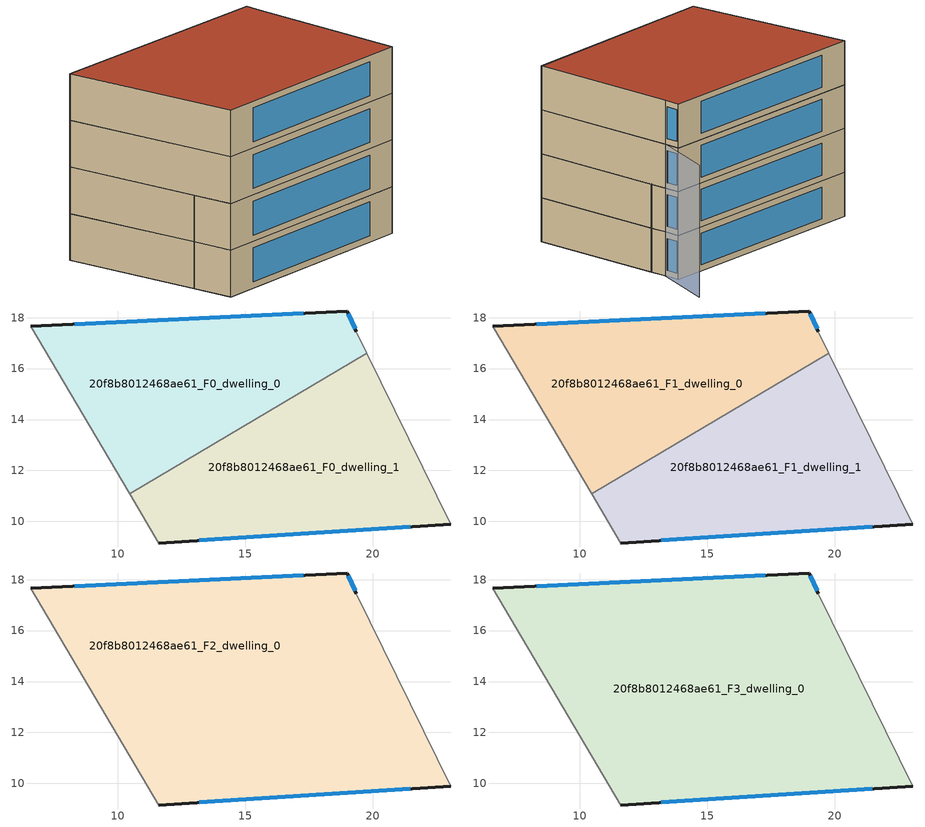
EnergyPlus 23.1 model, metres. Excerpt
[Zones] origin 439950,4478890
20f8b8012468ae61_F0_dwelling_0
 floor ground (EU_floor_Construction): 19.78,16.6 19.36,17.45 19,18.26 6.58,17.66 10.46,11.09 z0
 wall outside (EU_wall_Construction): 6.58,17.66 19,18.26 19.36,17.45 z0:3
 wall adiabatic (EU_wall_Construction): 10.46,11.09 6.58,17.66 / 19.36,17.45 19.78,16.6 z0:3
 wall to 20f8b8012468ae61_F0_dwelling_1 (EU_wall_Construction): 19.78,16.6 10.46,11.09 z0:3
 window (EU_Window_Construction): 8.3,17.75 17.27,18.18 / 19.05,18.15 19.31,17.56 z0.42:2.58
20f8b8012468ae61_F0_dwelling_1
 floor ground (EU_floor_Construction): 23.07,9.89 19.78,16.6 10.46,11.09 11.61,9.15 z0
 wall outside (EU_wall_Construction): 23.07,9.89 11.61,9.15 z0:3
 wall adiabatic (EU_wall_Construction): 19.78,16.6 23.07,9.89 / 11.61,9.15 10.46,11.09 z0:3
 window (EU_Window_Construction): 21.48,9.79 13.2,9.25 z0.42:2.58
20f8b8012468ae61_F1_dwelling_0
 floor to 20f8b8012468ae61_F0_dwelling_0 (EU_floor_Construction): 19.78,16.6 19.36,17.45 19,18.26 6.58,17.66 10.46,11.09 z3
 wall outside (EU_wall_Construction): 6.58,17.66 19,18.26 19.36,17.45 z3:6
 wall adiabatic (EU_wall_Construction): 10.46,11.09 6.58,17.66 / 19.36,17.45 19.78,16.6 z3:6
 wall to 20f8b8012468ae61_F1_dwelling_1 (EU_wall_Construction): 19.78,16.6 10.46,11.09 z3:6
 window (EU_Window_Construction): 8.3,17.75 17.27,18.18 / 19.05,18.15 19.31,17.56 z3.42:5.58
20f8b8012468ae61_F1_dwelling_1
 floor to 20f8b8012468ae61_F0_dwelling_1 (EU_floor_Construction): 23.07,9.89 19.78,16.6 10.46,11.09 11.61,9.15 z3
 wall outside (EU_wall_Construction): 23.07,9.89 11.61,9.15 z3:6
 wall adiabatic (EU_wall_Construction): 19.78,16.6 23.07,9.89 / 11.61,9.15 10.46,11.09 z3:6
 window (EU_Window_Construction): 21.48,9.79 13.2,9.25 z3.42:5.58
20f8b8012468ae61_F2_dwelling_0
 floor to 20f8b8012468ae61_F1_dwelling_0 (EU_floor_Construction): 19.78,16.6 19.36,17.45 19,18.26 6.58,17.66 10.46,11.09 z6
 floor to 20f8b8012468ae61_F1_dwelling_1 (EU_floor_Construction): 23.07,9.89 19.78,16.6 10.46,11.09 11.61,9.15 z6
 wall outside (EU_wall_Construction): 23.07,9.89 11.61,9.15 / 6.58,17.66 19,18.26 19.36,17.45 z6:9
 wall adiabatic (EU_wall_Construction): 11.61,9.15 6.58,17.66 / 19.36,17.45 23.07,9.89 z6:9
 window (EU_Window_Construction): 21.48,9.79 13.2,9.25 / 8.3,17.75 17.27,18.18 / 19.05,18.15 19.31,17.56 z6.42:8.58
20f8b8012468ae61_F3_dwelling_0
 floor to 20f8b8012468ae61_F2_dwelling_0 (EU_floor_Construction): 23.07,9.89 19.36,17.45 19,18.26 6.58,17.66 11.61,9.15 z9
 wall outside (EU_wall_Construction): 23.07,9.89 11.61,9.15 / 6.58,17.66 19,18.26 19.36,17.45 z9:12
 wall adiabatic (EU_wall_Construction): 11.61,9.15 6.58,17.66 / 19.36,17.45 23.07,9.89 z9:12
 window (EU_Window_Construction): 21.48,9.79 13.2,9.25 / 8.3,17.75 17.27,18.18 / 19.05,18.15 19.31,17.56 z9.42:11.58
 roof outside (EU_roof_Construction): 19.36,17.45 23.07,9.89 11.61,9.15 6.58,17.66 19,18.26 z12
shading: 19.88,9.68 19.15,20.66 z0:9
[Building]
EU S2 Campaign: North Axis=0; Terrain=City; Solar Distribution=FullExterior
[Site:Location]
Madrid: Latitude=40.5; Longitude=-3.5; Time Zone=1; Elevation=609
[SizingPeriod:WeatherFileDays]
AnnualSizingPeriod: Begin Month=1; Begin Day of Month=1; End Month=12; End Day of Month=31; Day of Week for Start Day=Monday; Use Weather File Daylight Saving Period=No; Use Weather File Rain and Snow Indicators=No
[MATERIAL]
EU_InternalMass_Material: Roughness=MediumRough; Thickness=0.1; Conductivity=1; Density=1800; Specific Heat=900; Thermal Absorptance=0.9; Solar Absorptance=0.7; Visible Absorptance=0.7
[MATERIAL:NOMASS] Roughness=MediumRough; Thermal Absorptance=0.9; Solar Absorptance=0.7; Visible Absorptance=0.7
Name | Thermal Resistance
EU_wall_NoMass | 1.60022
EU_roof_NoMass | 1.57597
EU_floor_NoMass | 0.470652
[WINDOWMATERIAL:SIMPLEGLAZINGSYSTEM]
EU_Window_SimpleGlazing: UFactor=3.28802; Solar Heat Gain Coefficient=0.85; Visible Transmittance=0.85
[CONSTRUCTION]
EU_wall_Construction: EU_wall_NoMass
EU_roof_Construction: EU_roof_NoMass
EU_floor_Construction: EU_floor_NoMass
EU_InternalMass_Construction: EU_InternalMass_Material
EU_Window_Construction: EU_Window_SimpleGlazing
[ZONE] Type=1; Multiplier=1; Ceiling Height=autocalculate; Floor Area=autocalculate; Part of Total Floor Area=Yes
Name | Volume
20f8b8012468ae61_F0_dwelling_0; 20f8b8012468ae61_F1_dwelling_0 | 155.543
20f8b8012468ae61_F2_dwelling_0 | 311.081
20f8b8012468ae61_F3_dwelling_0 | 311.095
20f8b8012468ae61_F0_dwelling_1 | 155.539
20f8b8012468ae61_F1_dwelling_1 | 155.538
[INTERNALMASS] Construction=EU_InternalMass_Construction
Name | Zone or ZoneList | Surface Area
20f8b8012468ae61_F0_dwelling_0_EU_InternalMass | 20f8b8012468ae61_F0_dwelling_0 | 51.8476
20f8b8012468ae61_F0_dwelling_1_EU_InternalMass | 20f8b8012468ae61_F0_dwelling_1 | 51.8461
20f8b8012468ae61_F1_dwelling_0_EU_InternalMass | 20f8b8012468ae61_F1_dwelling_0 | 51.8476
20f8b8012468ae61_F1_dwelling_1_EU_InternalMass | 20f8b8012468ae61_F1_dwelling_1 | 51.8461
20f8b8012468ae61_F2_dwelling_0_EU_InternalMass | 20f8b8012468ae61_F2_dwelling_0 | 103.698
20f8b8012468ae61_F3_dwelling_0_EU_InternalMass | 20f8b8012468ae61_F3_dwelling_0 | 103.698
[OTHEREQUIPMENT] Fuel Type=Electricity; Design Level Calculation Method=Watts/Area; Power per Zone Floor Area=1; Fraction Latent=0; Fraction Radiant=0; Fraction Lost=0; Carbon Dioxide Generation Rate=0; EndUse Subcategory=EU_Step8_InternalGains
Name | Zone or ZoneList or Space or SpaceList | Schedule
EU_Step8_InternalGain_20f8b8012468ae61_F0_dwelling_0_f000 | 20f8b8012468ae61_F0_dwelling_0 | EU_Step8_GainSchedule_20f8b8012468ae61_F0_dwelling_0_f000
EU_Step8_InternalGain_20f8b8012468ae61_F0_dwelling_1_f000 | 20f8b8012468ae61_F0_dwelling_1 | EU_Step8_GainSchedule_20f8b8012468ae61_F0_dwelling_1_f000
EU_Step8_InternalGain_20f8b8012468ae61_F1_dwelling_0_f000 | 20f8b8012468ae61_F1_dwelling_0 | EU_Step8_GainSchedule_20f8b8012468ae61_F1_dwelling_0_f000
EU_Step8_InternalGain_20f8b8012468ae61_F1_dwelling_1_f000 | 20f8b8012468ae61_F1_dwelling_1 | EU_Step8_GainSchedule_20f8b8012468ae61_F1_dwelling_1_f000
EU_Step8_InternalGain_20f8b8012468ae61_F2_dwelling_0_f000 | 20f8b8012468ae61_F2_dwelling_0 | EU_Step8_GainSchedule_20f8b8012468ae61_F2_dwelling_0_f000
EU_Step8_InternalGain_20f8b8012468ae61_F3_dwelling_0_f000 | 20f8b8012468ae61_F3_dwelling_0 | EU_Step8_GainSchedule_20f8b8012468ae61_F3_dwelling_0_f000
[ZONEVENTILATION:DESIGNFLOWRATE] Schedule=EU_AlwaysOn; Design Flow Rate Calculation Method=AirChanges/Hour; Air Changes per Hour=0.480704; Ventilation Type=Natural; Fan Pressure Rise=0; Fan Total Efficiency=1; Constant Term Coefficient=1; Temperature Term Coefficient=0; Velocity Term Coefficient=0; Velocity Squared Term Coefficient=0; Minimum Indoor Temperature=-100; Maximum Indoor Temperature=100; Delta Temperature=-100; Minimum Outdoor Temperature=-100; Maximum Outdoor Temperature=100; Maximum Wind Speed=40
Name | Zone or ZoneList or Space or SpaceList
EU_ConstantAir_20f8b8012468ae61_F0_dwelling_0 | 20f8b8012468ae61_F0_dwelling_0
EU_ConstantAir_20f8b8012468ae61_F0_dwelling_1 | 20f8b8012468ae61_F0_dwelling_1
EU_ConstantAir_20f8b8012468ae61_F1_dwelling_0 | 20f8b8012468ae61_F1_dwelling_0
EU_ConstantAir_20f8b8012468ae61_F1_dwelling_1 | 20f8b8012468ae61_F1_dwelling_1
EU_ConstantAir_20f8b8012468ae61_F2_dwelling_0 | 20f8b8012468ae61_F2_dwelling_0
EU_ConstantAir_20f8b8012468ae61_F3_dwelling_0 | 20f8b8012468ae61_F3_dwelling_0
[HVACTEMPLATE:THERMOSTAT] Constant Heating Setpoint=20; Constant Cooling Setpoint=50
EU_HeatOnly_20f8b8012468ae61_F0_dwelling_0; EU_HeatOnly_20f8b8012468ae61_F0_dwelling_1; EU_HeatOnly_20f8b8012468ae61_F1_dwelling_0; EU_HeatOnly_20f8b8012468ae61_F1_dwelling_1; EU_HeatOnly_20f8b8012468ae61_F2_dwelling_0; EU_HeatOnly_20f8b8012468ae61_F3_dwelling_0
[HVACTEMPLATE:ZONE:IDEALLOADSAIRSYSTEM] System Availability Schedule=EU_AlwaysOn; Maximum Heating Supply Air Temperature=50; Minimum Cooling Supply Air Temperature=13; Maximum Heating Supply Air Humidity Ratio=0.0156; Minimum Cooling Supply Air Humidity Ratio=0.0077; Heating Limit=NoLimit; Cooling Limit=NoLimit; Heating Availability Schedule=EU_AlwaysOn; Cooling Availability Schedule=EU_CoolingOff; Dehumidification Control Type=ConstantSensibleHeatRatio; Cooling Sensible Heat Ratio=0.7; Dehumidification Setpoint=60; Humidification Control Type=None; Humidification Setpoint=30; Outdoor Air Method=None; Outdoor Air Flow Rate per Person=0.00944; Outdoor Air Flow Rate per Zone Floor Area=0; Outdoor Air Flow Rate per Zone=0; Demand Controlled Ventilation Type=None; Outdoor Air Economizer Type=NoEconomizer; Heat Recovery Type=None; Sensible Heat Recovery Effectiveness=0.7; Latent Heat Recovery Effectiveness=0.65
Name | Template Thermostat
20f8b8012468ae61_F0_dwelling_0 | EU_HeatOnly_20f8b8012468ae61_F0_dwelling_0
20f8b8012468ae61_F0_dwelling_1 | EU_HeatOnly_20f8b8012468ae61_F0_dwelling_1
20f8b8012468ae61_F1_dwelling_0 | EU_HeatOnly_20f8b8012468ae61_F1_dwelling_0
20f8b8012468ae61_F1_dwelling_1 | EU_HeatOnly_20f8b8012468ae61_F1_dwelling_1
20f8b8012468ae61_F2_dwelling_0 | EU_HeatOnly_20f8b8012468ae61_F2_dwelling_0
20f8b8012468ae61_F3_dwelling_0 | EU_HeatOnly_20f8b8012468ae61_F3_dwelling_0
[SIZING:ZONE] Zone Cooling Design Supply Air Temperature Input Method=SupplyAirTemperature; Zone Cooling Design Supply Air Temperature=13; Zone Heating Design Supply Air Temperature Input Method=SupplyAirTemperature; Zone Heating Design Supply Air Temperature=50; Zone Cooling Design Supply Air Humidity Ratio=0.008; Zone Heating Design Supply Air Humidity Ratio=0.008; Cooling Design Air Flow Method=DesignDay; Cooling Design Air Flow Rate=0; Cooling Minimum Air Flow per Zone Floor Area=0.000762; Cooling Minimum Air Flow=0; Cooling Minimum Air Flow Fraction=0.2; Heating Design Air Flow Method=DesignDay; Heating Design Air Flow Rate=0; Heating Maximum Air Flow per Zone Floor Area=0.002032; Heating Maximum Air Flow=0.141576; Heating Maximum Air Flow Fraction=0.3; Account for Dedicated Outdoor Air System=No; Dedicated Outdoor Air System Control Strategy=NeutralSupplyAir; Dedicated Outdoor Air Low Setpoint Temperature for Design=autosize; Dedicated Outdoor Air High Setpoint Temperature for Design=autosize; Zone Load Sizing Method=Sensible Load Only No Latent Load; Zone Latent Cooling Design Supply Air Humidity Ratio Input Method=HumidityRatioDifference; Zone Cooling Design Supply Air Humidity Ratio Difference=0.005; Zone Latent Heating Design Supply Air Humidity Ratio Input Method=HumidityRatioDifference; Zone Humidification Design Supply Air Humidity Ratio Difference=0.005
20f8b8012468ae61_F0_dwelling_0; 20f8b8012468ae61_F0_dwelling_1; 20f8b8012468ae61_F1_dwelling_0; 20f8b8012468ae61_F1_dwelling_1; 20f8b8012468ae61_F2_dwelling_0; 20f8b8012468ae61_F3_dwelling_0
[SCHEDULE:CONSTANT]
Name | Hourly Value
EU_AlwaysOn | 1
EU_CoolingOff | 0
[SCHEDULE:FILE] Column Number=1; Rows to Skip at Top=0; Number of Hours of Data=8760; Column Separator=Comma; Interpolate to Timestep=No; Minutes per Item=60; Adjust Schedule for Daylight Savings=Yes
Name | File
EU_Step8_GainSchedule_20f8b8012468ae61_F0_dwelling_0_f000 | ../../schedules/20f8b8012468ae61/20f8b8012468ae61_F0_dwelling_0_f000_gain.csv
EU_Step8_GainSchedule_20f8b8012468ae61_F0_dwelling_1_f000 | ../../schedules/20f8b8012468ae61/20f8b8012468ae61_F0_dwelling_1_f000_gain.csv
EU_Step8_GainSchedule_20f8b8012468ae61_F1_dwelling_0_f000 | ../../schedules/20f8b8012468ae61/20f8b8012468ae61_F1_dwelling_0_f000_gain.csv
EU_Step8_GainSchedule_20f8b8012468ae61_F1_dwelling_1_f000 | ../../schedules/20f8b8012468ae61/20f8b8012468ae61_F1_dwelling_1_f000_gain.csv
EU_Step8_GainSchedule_20f8b8012468ae61_F2_dwelling_0_f000 | ../../schedules/20f8b8012468ae61/20f8b8012468ae61_F2_dwelling_0_f000_gain.csv
EU_Step8_GainSchedule_20f8b8012468ae61_F3_dwelling_0_f000 | ../../schedules/20f8b8012468ae61/20f8b8012468ae61_F3_dwelling_0_f000_gain.csv
